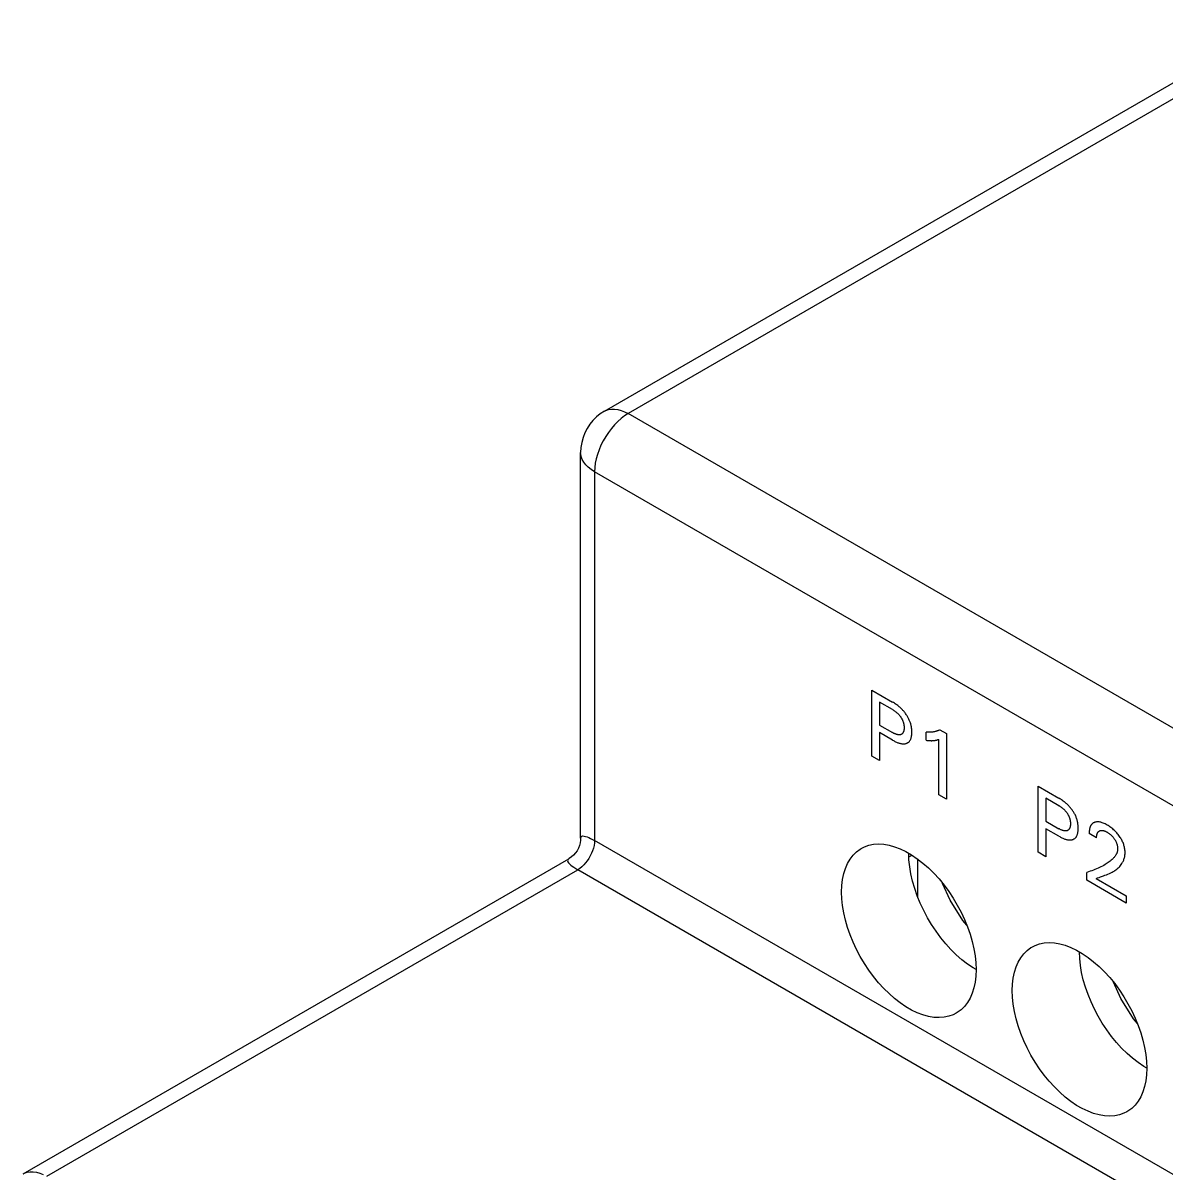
# Model space of a CAD drawing. Extents: x 0 to 420, y 0 to 297.
# Drawn here: x 171.07 to 195.14, y 197.16 to 221.37 of the extents above; entities that cross this region are included whole.
import ezdxf

# ---------------------------------------------------------------- set-up
doc = ezdxf.new("R2010")
doc.units = 0
doc.header["$LTSCALE"] = 23.1
doc.layers.add('40000_ISO', color=7, linetype='CONTINUOUS')

msp = doc.modelspace()

# ---------------------------------------------------------------- linework, layer by layer
at = {"layer": '40000_ISO', "color": 7, "linetype": 'CONTINUOUS'}
for p, q in [((183.305, 213.2), (197.447, 221.365)), ((197.947, 221.316), (183.805, 213.151)), ((183.139, 213.08), (183.065, 213.007)), ((183.219, 213.145), (183.139, 213.08)), ((183.305, 213.2), (183.219, 213.145)), ((183.305, 213.2), (183.332, 213.214)), ((183.332, 213.214), (183.389, 213.235)), ((183.389, 213.235), (183.451, 213.246)), ((183.451, 213.246), (183.517, 213.246)), ((183.517, 213.246), (183.586, 213.237)), ((183.586, 213.237), (183.658, 213.218)), ((183.658, 213.048), (183.586, 212.985)), ((183.658, 213.218), (183.731, 213.189)), ((183.731, 213.104), (183.658, 213.048)), ((183.731, 213.189), (183.805, 213.151)), ((183.805, 213.151), (183.731, 213.104)), ((232.949, 184.778), (183.805, 213.151)), ((182.941, 212.838), (182.893, 212.744)), ((182.999, 212.926), (182.941, 212.838)), ((183.065, 213.007), (182.999, 212.926)), ((183.451, 212.837), (183.389, 212.755)), ((183.517, 212.914), (183.451, 212.837)), ((183.586, 212.985), (183.517, 212.914)), ((182.855, 212.645), (182.827, 212.543)), ((182.893, 212.744), (182.855, 212.645)), ((183.279, 212.577), (183.233, 212.484)), ((183.332, 212.668), (183.279, 212.577)), ((183.389, 212.755), (183.332, 212.668)), ((182.81, 212.438), (182.805, 212.334)), ((182.806, 212.304), (182.805, 212.334)), ((182.805, 204.218), (182.805, 212.334)), ((182.827, 212.543), (182.81, 212.438)), ((183.193, 212.389), (183.159, 212.293)), ((183.233, 212.484), (183.193, 212.389)), ((182.817, 212.244), (182.806, 212.304)), ((182.839, 212.185), (182.817, 212.244)), ((182.871, 212.127), (182.839, 212.185)), ((182.914, 212.072), (182.871, 212.127)), ((182.966, 212.02), (182.914, 212.072)), ((183.113, 212.105), (183.102, 212.014)), ((183.132, 212.198), (183.113, 212.105)), ((183.159, 212.293), (183.132, 212.198)), ((183.028, 211.971), (182.966, 212.02)), ((183.098, 211.926), (183.028, 211.971)), ((183.102, 212.014), (183.098, 211.926)), ((183.098, 211.926), (183.098, 204.169)), ((232.242, 183.553), (183.098, 211.926)), ((188.931, 205.945), (188.931, 207.333)), ((188.931, 207.333), (189.369, 207.081)), ((189.096, 207.081), (189.096, 206.597)), ((189.369, 206.924), (189.096, 207.081)), ((189.387, 207.07), (189.369, 207.081)), ((189.406, 207.059), (189.387, 207.07)), ((189.424, 207.046), (189.406, 207.059)), ((189.443, 207.034), (189.424, 207.046)), ((189.461, 207.021), (189.443, 207.034)), ((189.479, 207.007), (189.461, 207.021)), ((189.493, 206.996), (189.479, 207.007)), ((189.507, 206.984), (189.493, 206.996)), ((189.369, 206.924), (189.378, 206.918)), ((189.378, 206.918), (189.388, 206.912)), ((189.388, 206.912), (189.397, 206.906)), ((189.397, 206.906), (189.407, 206.899)), ((189.407, 206.899), (189.417, 206.893)), ((189.417, 206.893), (189.426, 206.886)), ((189.426, 206.886), (189.436, 206.879)), ((189.436, 206.879), (189.444, 206.872)), ((189.444, 206.872), (189.452, 206.865)), ((189.452, 206.865), (189.461, 206.858)), ((189.461, 206.858), (189.469, 206.851)), ((189.469, 206.851), (189.477, 206.843)), ((189.477, 206.843), (189.485, 206.835)), ((189.485, 206.835), (189.493, 206.827)), ((189.493, 206.827), (189.5, 206.819)), ((189.5, 206.819), (189.507, 206.811)), ((189.521, 206.972), (189.507, 206.984)), ((189.507, 206.811), (189.514, 206.803)), ((189.514, 206.803), (189.52, 206.795)), ((189.52, 206.795), (189.527, 206.786)), ((189.534, 206.96), (189.521, 206.972)), ((189.527, 206.786), (189.534, 206.778)), ((189.548, 206.948), (189.534, 206.96)), ((189.534, 206.778), (189.54, 206.769)), ((189.54, 206.769), (189.545, 206.76)), ((189.545, 206.76), (189.551, 206.752)), ((189.561, 206.934), (189.548, 206.948)), ((189.551, 206.752), (189.556, 206.743)), ((189.575, 206.921), (189.561, 206.934)), ((189.586, 206.908), (189.575, 206.921)), ((189.598, 206.895), (189.586, 206.908)), ((189.61, 206.881), (189.598, 206.895)), ((189.621, 206.867), (189.61, 206.881)), ((189.632, 206.853), (189.621, 206.867)), ((189.643, 206.839), (189.632, 206.853)), ((189.654, 206.824), (189.643, 206.839)), ((189.663, 206.81), (189.654, 206.824)), ((189.673, 206.795), (189.663, 206.81)), ((189.682, 206.781), (189.673, 206.795)), ((189.69, 206.766), (189.682, 206.781)), ((189.699, 206.751), (189.69, 206.766)), ((189.707, 206.736), (189.699, 206.751)), ((189.096, 206.597), (189.369, 206.44)), ((189.556, 206.743), (189.561, 206.734)), ((189.561, 206.734), (189.566, 206.725)), ((189.566, 206.725), (189.571, 206.716)), ((189.571, 206.716), (189.575, 206.707)), ((189.575, 206.707), (189.579, 206.698)), ((189.579, 206.698), (189.583, 206.688)), ((189.583, 206.688), (189.587, 206.679)), ((189.587, 206.679), (189.59, 206.669)), ((189.59, 206.669), (189.593, 206.66)), ((189.593, 206.66), (189.596, 206.651)), ((189.596, 206.651), (189.598, 206.641)), ((189.598, 206.641), (189.601, 206.632)), ((189.601, 206.632), (189.603, 206.623)), ((189.603, 206.623), (189.605, 206.612)), ((189.605, 206.612), (189.606, 206.602)), ((189.606, 206.602), (189.608, 206.592)), ((189.608, 206.592), (189.609, 206.582)), ((189.609, 206.507), (189.608, 206.498)), ((189.609, 206.582), (189.609, 206.573)), ((189.609, 206.573), (189.61, 206.563)), ((189.61, 206.525), (189.609, 206.516)), ((189.609, 206.516), (189.609, 206.507)), ((189.61, 206.563), (189.61, 206.553)), ((189.61, 206.553), (189.61, 206.544)), ((189.61, 206.544), (189.61, 206.534)), ((189.61, 206.534), (189.61, 206.525)), ((189.714, 206.721), (189.707, 206.736)), ((189.721, 206.705), (189.714, 206.721)), ((189.728, 206.69), (189.721, 206.705)), ((189.734, 206.674), (189.728, 206.69)), ((189.74, 206.659), (189.734, 206.674)), ((189.745, 206.643), (189.74, 206.659)), ((189.75, 206.627), (189.745, 206.643)), ((189.754, 206.612), (189.75, 206.627)), ((189.758, 206.596), (189.754, 206.612)), ((189.761, 206.581), (189.758, 206.596)), ((189.765, 206.564), (189.761, 206.581)), ((189.768, 206.547), (189.765, 206.564)), ((189.77, 206.531), (189.768, 206.547)), ((189.772, 206.515), (189.77, 206.531)), ((189.773, 206.498), (189.772, 206.515)), ((189.096, 206.44), (189.096, 205.85)), ((189.369, 206.282), (189.096, 206.44)), ((189.378, 206.434), (189.369, 206.44)), ((189.369, 206.282), (189.385, 206.273)), ((189.388, 206.429), (189.378, 206.434)), ((189.385, 206.273), (189.401, 206.264)), ((189.398, 206.424), (189.388, 206.429)), ((189.407, 206.419), (189.398, 206.424)), ((189.401, 206.264), (189.417, 206.256)), ((189.417, 206.415), (189.407, 206.419)), ((189.427, 206.411), (189.417, 206.415)), ((189.436, 206.407), (189.427, 206.411)), ((189.445, 206.404), (189.436, 206.407)), ((189.453, 206.401), (189.445, 206.404)), ((189.461, 206.399), (189.453, 206.401)), ((189.469, 206.397), (189.461, 206.399)), ((189.478, 206.395), (189.469, 206.397)), ((189.486, 206.394), (189.478, 206.395)), ((189.493, 206.393), (189.486, 206.394)), ((189.501, 206.393), (189.493, 206.393)), ((189.508, 206.393), (189.501, 206.393)), ((189.515, 206.393), (189.508, 206.393)), ((189.521, 206.394), (189.515, 206.393)), ((189.528, 206.395), (189.521, 206.394)), ((189.534, 206.396), (189.528, 206.395)), ((189.541, 206.398), (189.534, 206.396)), ((189.546, 206.4), (189.541, 206.398)), ((189.552, 206.403), (189.546, 206.4)), ((189.557, 206.406), (189.552, 206.403)), ((189.562, 206.409), (189.557, 206.406)), ((189.567, 206.412), (189.562, 206.409)), ((189.571, 206.416), (189.567, 206.412)), ((189.575, 206.42), (189.571, 206.416)), ((189.579, 206.425), (189.575, 206.42)), ((189.583, 206.43), (189.579, 206.425)), ((189.587, 206.435), (189.583, 206.43)), ((189.59, 206.441), (189.587, 206.435)), ((189.593, 206.447), (189.59, 206.441)), ((189.596, 206.453), (189.593, 206.447)), ((189.598, 206.46), (189.596, 206.453)), ((189.601, 206.466), (189.598, 206.46)), ((189.603, 206.473), (189.601, 206.466)), ((189.605, 206.482), (189.603, 206.473)), ((189.606, 206.49), (189.605, 206.482)), ((189.608, 206.498), (189.606, 206.49)), ((189.722, 206.255), (189.728, 206.263)), ((189.728, 206.263), (189.735, 206.271)), ((189.735, 206.271), (189.74, 206.281)), ((189.74, 206.281), (189.745, 206.29)), ((189.745, 206.29), (189.75, 206.301)), ((189.75, 206.301), (189.754, 206.312)), ((189.754, 206.312), (189.758, 206.323)), ((189.758, 206.323), (189.762, 206.334)), ((189.762, 206.334), (189.765, 206.348)), ((189.765, 206.348), (189.768, 206.361)), ((189.768, 206.361), (189.77, 206.375)), ((189.77, 206.375), (189.772, 206.39)), ((189.772, 206.39), (189.773, 206.405)), ((189.774, 206.482), (189.773, 206.498)), ((189.773, 206.405), (189.774, 206.42)), ((189.775, 206.467), (189.774, 206.482)), ((189.774, 206.42), (189.775, 206.435)), ((189.775, 206.451), (189.775, 206.467)), ((189.775, 206.435), (189.775, 206.451)), ((190.076, 206.278), (190.076, 206.451)), ((190.089, 206.45), (190.076, 206.451)), ((190.076, 206.278), (190.091, 206.277)), ((190.102, 206.449), (190.089, 206.45)), ((190.091, 206.277), (190.105, 206.275)), ((190.115, 206.448), (190.102, 206.449)), ((190.105, 206.275), (190.12, 206.273)), ((190.128, 206.447), (190.115, 206.448)), ((190.12, 206.273), (190.135, 206.272)), ((190.141, 206.447), (190.128, 206.447)), ((190.135, 206.272), (190.149, 206.271)), ((190.154, 206.447), (190.141, 206.447)), ((190.149, 206.271), (190.16, 206.271)), ((190.167, 206.447), (190.154, 206.447)), ((190.16, 206.271), (190.171, 206.271)), ((190.18, 206.447), (190.167, 206.447)), ((190.171, 206.271), (190.182, 206.27)), ((190.192, 206.448), (190.18, 206.447)), ((190.182, 206.27), (190.192, 206.27)), ((190.204, 206.45), (190.192, 206.448)), ((190.192, 206.27), (190.203, 206.271)), ((190.203, 206.271), (190.213, 206.271)), ((190.217, 206.451), (190.204, 206.45)), ((190.213, 206.271), (190.224, 206.272)), ((190.229, 206.453), (190.217, 206.451)), ((190.224, 206.272), (190.235, 206.273)), ((190.241, 206.455), (190.229, 206.453)), ((190.235, 206.273), (190.245, 206.274)), ((190.252, 206.457), (190.241, 206.455)), ((190.245, 206.274), (190.256, 206.275)), ((190.264, 206.46), (190.252, 206.457)), ((190.256, 206.275), (190.266, 206.277)), ((190.276, 206.463), (190.264, 206.46)), ((190.266, 206.277), (190.274, 206.279)), ((190.274, 206.279), (190.281, 206.28)), ((190.287, 206.467), (190.276, 206.463)), ((190.281, 206.28), (190.289, 206.282)), ((190.298, 206.47), (190.287, 206.467)), ((190.289, 206.282), (190.297, 206.284)), ((190.297, 206.284), (190.305, 206.287)), ((190.31, 206.474), (190.298, 206.47)), ((190.305, 206.287), (190.313, 206.289)), ((190.321, 206.478), (190.31, 206.474)), ((190.313, 206.289), (190.322, 206.292)), ((190.332, 206.483), (190.321, 206.478)), ((190.322, 206.292), (190.33, 206.295)), ((190.33, 206.295), (190.339, 206.298)), ((190.343, 206.488), (190.332, 206.483)), ((190.339, 205.133), (190.339, 206.298)), ((190.353, 206.493), (190.343, 206.488)), ((190.364, 206.499), (190.353, 206.493)), ((190.364, 206.499), (190.5, 206.42)), ((190.5, 206.42), (190.5, 205.04)), ((189.417, 206.256), (189.433, 206.248)), ((189.433, 206.248), (189.449, 206.241)), ((189.449, 206.241), (189.465, 206.234)), ((189.465, 206.234), (189.481, 206.228)), ((189.481, 206.228), (189.495, 206.223)), ((189.495, 206.223), (189.509, 206.219)), ((189.509, 206.219), (189.522, 206.215)), ((189.522, 206.215), (189.536, 206.211)), ((189.536, 206.211), (189.55, 206.208)), ((189.55, 206.208), (189.563, 206.206)), ((189.563, 206.206), (189.576, 206.205)), ((189.576, 206.205), (189.588, 206.204)), ((189.588, 206.204), (189.6, 206.204)), ((189.6, 206.204), (189.612, 206.204)), ((189.612, 206.204), (189.623, 206.205)), ((189.623, 206.205), (189.634, 206.207)), ((189.634, 206.207), (189.645, 206.209)), ((189.645, 206.209), (189.656, 206.212)), ((189.656, 206.212), (189.665, 206.215)), ((189.665, 206.215), (189.674, 206.219)), ((189.674, 206.219), (189.683, 206.223)), ((189.683, 206.223), (189.692, 206.229)), ((189.692, 206.229), (189.7, 206.234)), ((189.7, 206.234), (189.708, 206.24)), ((189.708, 206.24), (189.715, 206.247)), ((189.715, 206.247), (189.722, 206.255)), ((189.096, 205.85), (188.931, 205.945)), ((192.432, 203.924), (192.432, 205.313)), ((192.432, 205.313), (192.869, 205.06)), ((190.5, 205.04), (190.339, 205.133)), ((192.596, 205.06), (192.596, 204.576)), ((192.869, 204.903), (192.596, 205.06)), ((192.887, 205.049), (192.869, 205.06)), ((192.869, 204.903), (192.878, 204.897)), ((192.878, 204.897), (192.888, 204.891)), ((192.906, 205.038), (192.887, 205.049)), ((192.888, 204.891), (192.898, 204.885)), ((192.898, 204.885), (192.907, 204.879)), ((192.924, 205.026), (192.906, 205.038)), ((192.907, 204.879), (192.917, 204.872)), ((192.917, 204.872), (192.926, 204.865)), ((192.943, 205.013), (192.924, 205.026)), ((192.926, 204.865), (192.936, 204.858)), ((192.936, 204.858), (192.944, 204.851)), ((192.961, 205), (192.943, 205.013)), ((192.944, 204.851), (192.952, 204.844)), ((192.952, 204.844), (192.961, 204.837)), ((192.98, 204.986), (192.961, 205)), ((192.961, 204.837), (192.969, 204.83)), ((192.969, 204.83), (192.977, 204.822)), ((192.977, 204.822), (192.985, 204.814)), ((192.993, 204.975), (192.98, 204.986)), ((192.985, 204.814), (192.993, 204.806)), ((193.007, 204.963), (192.993, 204.975)), ((193.021, 204.952), (193.007, 204.963)), ((193.035, 204.939), (193.021, 204.952)), ((193.048, 204.927), (193.035, 204.939)), ((193.062, 204.914), (193.048, 204.927)), ((193.075, 204.9), (193.062, 204.914)), ((193.087, 204.887), (193.075, 204.9)), ((193.098, 204.874), (193.087, 204.887)), ((193.11, 204.861), (193.098, 204.874)), ((193.121, 204.847), (193.11, 204.861)), ((193.133, 204.832), (193.121, 204.847)), ((193.144, 204.818), (193.133, 204.832)), ((193.154, 204.803), (193.144, 204.818)), ((192.596, 204.576), (192.869, 204.419)), ((192.993, 204.806), (193, 204.798)), ((193, 204.798), (193.007, 204.791)), ((193.007, 204.791), (193.014, 204.782)), ((193.014, 204.782), (193.021, 204.774)), ((193.021, 204.774), (193.027, 204.766)), ((193.027, 204.766), (193.034, 204.757)), ((193.034, 204.757), (193.04, 204.748)), ((193.04, 204.748), (193.046, 204.739)), ((193.046, 204.739), (193.051, 204.731)), ((193.051, 204.731), (193.056, 204.722)), ((193.056, 204.722), (193.061, 204.713)), ((193.061, 204.713), (193.066, 204.704)), ((193.066, 204.704), (193.071, 204.695)), ((193.071, 204.695), (193.075, 204.686)), ((193.075, 204.686), (193.079, 204.677)), ((193.079, 204.677), (193.083, 204.667)), ((193.083, 204.667), (193.087, 204.658)), ((193.087, 204.658), (193.09, 204.649)), ((193.09, 204.649), (193.093, 204.639)), ((193.093, 204.639), (193.096, 204.63)), ((193.096, 204.63), (193.099, 204.62)), ((193.099, 204.62), (193.101, 204.611)), ((193.101, 204.611), (193.103, 204.602)), ((193.103, 204.602), (193.105, 204.592)), ((193.105, 204.592), (193.106, 204.581)), ((193.106, 204.581), (193.108, 204.571)), ((193.108, 204.571), (193.109, 204.562)), ((193.164, 204.789), (193.154, 204.803)), ((193.173, 204.775), (193.164, 204.789)), ((193.182, 204.76), (193.173, 204.775)), ((193.191, 204.745), (193.182, 204.76)), ((193.199, 204.73), (193.191, 204.745)), ((193.207, 204.715), (193.199, 204.73)), ((193.214, 204.7), (193.207, 204.715)), ((193.221, 204.685), (193.214, 204.7)), ((193.228, 204.669), (193.221, 204.685)), ((193.234, 204.654), (193.228, 204.669)), ((193.24, 204.638), (193.234, 204.654)), ((193.245, 204.622), (193.24, 204.638)), ((193.25, 204.607), (193.245, 204.622)), ((193.254, 204.591), (193.25, 204.607)), ((193.258, 204.576), (193.254, 204.591)), ((193.262, 204.56), (193.258, 204.576)), ((192.596, 204.419), (192.596, 203.83)), ((192.869, 204.261), (192.596, 204.419)), ((192.878, 204.413), (192.869, 204.419)), ((192.888, 204.408), (192.878, 204.413)), ((192.898, 204.403), (192.888, 204.408)), ((192.907, 204.398), (192.898, 204.403)), ((192.917, 204.394), (192.907, 204.398)), ((192.927, 204.39), (192.917, 204.394)), ((192.936, 204.386), (192.927, 204.39)), ((192.945, 204.383), (192.936, 204.386)), ((192.953, 204.381), (192.945, 204.383)), ((192.961, 204.378), (192.953, 204.381)), ((192.97, 204.376), (192.961, 204.378)), ((192.978, 204.375), (192.97, 204.376)), ((192.986, 204.373), (192.978, 204.375)), ((192.994, 204.372), (192.986, 204.373)), ((193.001, 204.372), (192.994, 204.372)), ((193.008, 204.372), (193.001, 204.372)), ((193.015, 204.372), (193.008, 204.372)), ((193.022, 204.373), (193.015, 204.372)), ((193.028, 204.374), (193.022, 204.373)), ((193.035, 204.376), (193.028, 204.374)), ((193.041, 204.377), (193.035, 204.376)), ((193.046, 204.38), (193.041, 204.377)), ((193.052, 204.382), (193.046, 204.38)), ((193.057, 204.385), (193.052, 204.382)), ((193.062, 204.388), (193.057, 204.385)), ((193.067, 204.392), (193.062, 204.388)), ((193.071, 204.395), (193.067, 204.392)), ((193.076, 204.4), (193.071, 204.395)), ((193.08, 204.404), (193.076, 204.4)), ((193.083, 204.409), (193.08, 204.404)), ((193.087, 204.414), (193.083, 204.409)), ((193.09, 204.42), (193.087, 204.414)), ((193.093, 204.426), (193.09, 204.42)), ((193.096, 204.432), (193.093, 204.426)), ((193.099, 204.439), (193.096, 204.432)), ((193.101, 204.446), (193.099, 204.439)), ((193.103, 204.453), (193.101, 204.446)), ((193.105, 204.461), (193.103, 204.453)), ((193.106, 204.469), (193.105, 204.461)), ((193.108, 204.478), (193.106, 204.469)), ((193.109, 204.486), (193.108, 204.478)), ((193.109, 204.562), (193.11, 204.552)), ((193.11, 204.495), (193.109, 204.486)), ((193.11, 204.552), (193.11, 204.542)), ((193.11, 204.542), (193.111, 204.533)), ((193.111, 204.514), (193.11, 204.504)), ((193.11, 204.504), (193.11, 204.495)), ((193.111, 204.533), (193.111, 204.523)), ((193.111, 204.523), (193.111, 204.514)), ((193.265, 204.543), (193.262, 204.56)), ((193.262, 204.313), (193.265, 204.327)), ((193.268, 204.527), (193.265, 204.543)), ((193.265, 204.327), (193.268, 204.341)), ((193.27, 204.51), (193.268, 204.527)), ((193.268, 204.341), (193.27, 204.355)), ((193.272, 204.494), (193.27, 204.51)), ((193.27, 204.355), (193.272, 204.369)), ((193.273, 204.478), (193.272, 204.494)), ((193.272, 204.369), (193.273, 204.384)), ((193.274, 204.462), (193.273, 204.478)), ((193.273, 204.384), (193.274, 204.399)), ((193.275, 204.446), (193.274, 204.462)), ((193.274, 204.399), (193.275, 204.414)), ((193.275, 204.43), (193.275, 204.446)), ((193.275, 204.414), (193.275, 204.43)), ((193.506, 204.347), (193.505, 204.337)), ((193.505, 204.337), (193.505, 204.328)), ((193.505, 204.328), (193.505, 204.318)), ((193.507, 204.366), (193.506, 204.356)), ((193.506, 204.356), (193.506, 204.347)), ((193.508, 204.375), (193.507, 204.366)), ((193.509, 204.384), (193.508, 204.375)), ((193.51, 204.393), (193.509, 204.384)), ((193.512, 204.402), (193.51, 204.393)), ((193.513, 204.411), (193.512, 204.402)), ((193.515, 204.419), (193.513, 204.411)), ((193.517, 204.428), (193.515, 204.419)), ((193.519, 204.435), (193.517, 204.428)), ((193.522, 204.442), (193.519, 204.435)), ((193.524, 204.45), (193.522, 204.442)), ((193.527, 204.457), (193.524, 204.45)), ((193.529, 204.463), (193.527, 204.457)), ((193.532, 204.47), (193.529, 204.463)), ((193.535, 204.476), (193.532, 204.47)), ((193.539, 204.483), (193.535, 204.476)), ((193.542, 204.488), (193.539, 204.483)), ((193.546, 204.494), (193.542, 204.488)), ((193.55, 204.5), (193.546, 204.494)), ((193.554, 204.505), (193.55, 204.5)), ((193.558, 204.51), (193.554, 204.505)), ((193.562, 204.515), (193.558, 204.51)), ((193.567, 204.52), (193.562, 204.515)), ((193.571, 204.524), (193.567, 204.52)), ((193.576, 204.528), (193.571, 204.524)), ((193.581, 204.532), (193.576, 204.528)), ((193.586, 204.535), (193.581, 204.532)), ((193.592, 204.539), (193.586, 204.535)), ((193.597, 204.542), (193.592, 204.539)), ((193.603, 204.545), (193.597, 204.542)), ((193.608, 204.548), (193.603, 204.545)), ((193.614, 204.55), (193.608, 204.548)), ((193.619, 204.552), (193.614, 204.55)), ((193.623, 204.554), (193.619, 204.552)), ((193.628, 204.555), (193.623, 204.554)), ((193.643, 204.559), (193.628, 204.555)), ((193.658, 204.561), (193.643, 204.559)), ((193.673, 204.562), (193.658, 204.561)), ((193.689, 204.562), (193.673, 204.562)), ((193.675, 204.317), (193.678, 204.324)), ((193.678, 204.324), (193.681, 204.331)), ((193.681, 204.331), (193.684, 204.337)), ((193.684, 204.337), (193.688, 204.343)), ((193.688, 204.343), (193.692, 204.348)), ((193.704, 204.561), (193.689, 204.562)), ((193.692, 204.348), (193.696, 204.353)), ((193.696, 204.353), (193.701, 204.358)), ((193.701, 204.358), (193.706, 204.362)), ((193.718, 204.56), (193.704, 204.561)), ((193.706, 204.362), (193.711, 204.366)), ((193.711, 204.366), (193.716, 204.37)), ((193.716, 204.37), (193.722, 204.373)), ((193.733, 204.557), (193.718, 204.56)), ((193.722, 204.373), (193.728, 204.376)), ((193.728, 204.376), (193.734, 204.378)), ((193.748, 204.553), (193.733, 204.557)), ((193.734, 204.378), (193.74, 204.38)), ((193.74, 204.38), (193.747, 204.381)), ((193.747, 204.381), (193.753, 204.382)), ((193.764, 204.549), (193.748, 204.553)), ((193.753, 204.382), (193.76, 204.383)), ((193.76, 204.383), (193.767, 204.384)), ((193.779, 204.544), (193.764, 204.549)), ((193.767, 204.384), (193.774, 204.383)), ((193.774, 204.383), (193.782, 204.383)), ((193.799, 204.537), (193.779, 204.544)), ((193.782, 204.383), (193.789, 204.382)), ((193.789, 204.382), (193.797, 204.381)), ((193.797, 204.381), (193.805, 204.379)), ((193.82, 204.528), (193.799, 204.537)), ((193.805, 204.379), (193.812, 204.377)), ((193.812, 204.377), (193.82, 204.375)), ((193.841, 204.518), (193.82, 204.528)), ((193.82, 204.375), (193.829, 204.372)), ((193.829, 204.372), (193.838, 204.368)), ((193.838, 204.368), (193.847, 204.364)), ((193.862, 204.507), (193.841, 204.518)), ((193.847, 204.364), (193.856, 204.36)), ((193.856, 204.36), (193.865, 204.356)), ((193.883, 204.496), (193.862, 204.507)), ((193.865, 204.356), (193.874, 204.351)), ((193.874, 204.351), (193.883, 204.346)), ((193.903, 204.483), (193.883, 204.496)), ((193.883, 204.346), (193.893, 204.34)), ((193.893, 204.34), (193.903, 204.334)), ((193.923, 204.471), (193.903, 204.483)), ((193.903, 204.334), (193.913, 204.327)), ((193.913, 204.327), (193.923, 204.32)), ((193.943, 204.457), (193.923, 204.471)), ((193.964, 204.443), (193.943, 204.457)), ((193.984, 204.427), (193.964, 204.443)), ((194.002, 204.413), (193.984, 204.427)), ((194.019, 204.397), (194.002, 204.413)), ((194.037, 204.381), (194.019, 204.397)), ((194.054, 204.365), (194.037, 204.381)), ((194.071, 204.347), (194.054, 204.365)), ((194.087, 204.33), (194.071, 204.347)), ((194.102, 204.312), (194.087, 204.33)), ((182.795, 204.118), (182.78, 204.062)), ((182.803, 204.176), (182.795, 204.118)), ((182.805, 204.219), (182.803, 204.176)), ((182.805, 204.219), (182.806, 204.23)), ((182.806, 204.23), (182.814, 204.25)), ((182.814, 204.25), (182.83, 204.261)), ((182.83, 204.261), (182.852, 204.266)), ((182.852, 204.266), (182.878, 204.264)), ((182.878, 204.264), (182.908, 204.257)), ((182.908, 204.257), (182.941, 204.246)), ((182.941, 204.246), (182.977, 204.232)), ((182.977, 204.232), (183.015, 204.214)), ((183.015, 204.214), (183.055, 204.193)), ((183.055, 204.193), (183.098, 204.169)), ((183.095, 204.119), (183.088, 204.066)), ((183.098, 204.169), (183.095, 204.119)), ((232.242, 175.797), (183.098, 204.169)), ((188.868, 204.069), (188.968, 204.09)), ((188.968, 204.09), (189.073, 204.097)), ((189.073, 204.097), (189.182, 204.091)), ((189.182, 204.091), (189.295, 204.072)), ((192.869, 204.261), (192.885, 204.252)), ((192.885, 204.252), (192.901, 204.244)), ((192.901, 204.244), (192.917, 204.235)), ((192.917, 204.235), (192.933, 204.228)), ((192.933, 204.228), (192.949, 204.22)), ((192.949, 204.22), (192.965, 204.213)), ((192.965, 204.213), (192.981, 204.207)), ((192.981, 204.207), (192.995, 204.202)), ((192.995, 204.202), (193.009, 204.198)), ((193.009, 204.198), (193.023, 204.194)), ((193.023, 204.194), (193.036, 204.19)), ((193.036, 204.19), (193.05, 204.188)), ((193.05, 204.188), (193.063, 204.185)), ((193.063, 204.185), (193.077, 204.184)), ((193.077, 204.184), (193.089, 204.183)), ((193.089, 204.183), (193.1, 204.183)), ((193.1, 204.183), (193.112, 204.183)), ((193.112, 204.183), (193.123, 204.184)), ((193.123, 204.184), (193.134, 204.186)), ((193.134, 204.186), (193.145, 204.188)), ((193.145, 204.188), (193.156, 204.191)), ((193.156, 204.191), (193.165, 204.194)), ((193.165, 204.194), (193.174, 204.198)), ((193.174, 204.198), (193.183, 204.203)), ((193.183, 204.203), (193.192, 204.208)), ((193.192, 204.208), (193.2, 204.213)), ((193.2, 204.213), (193.208, 204.22)), ((193.208, 204.22), (193.215, 204.226)), ((193.215, 204.226), (193.222, 204.234)), ((193.222, 204.234), (193.229, 204.242)), ((193.229, 204.242), (193.235, 204.251)), ((193.235, 204.251), (193.24, 204.26)), ((193.24, 204.26), (193.246, 204.27)), ((193.246, 204.27), (193.25, 204.28)), ((193.25, 204.28), (193.255, 204.291)), ((193.255, 204.291), (193.258, 204.302)), ((193.258, 204.302), (193.262, 204.313)), ((193.661, 204.228), (193.505, 204.318)), ((193.661, 204.248), (193.662, 204.258)), ((193.661, 204.238), (193.661, 204.248)), ((193.661, 204.228), (193.661, 204.238)), ((193.662, 204.258), (193.663, 204.267)), ((193.663, 204.267), (193.664, 204.277)), ((193.664, 204.277), (193.666, 204.286)), ((193.666, 204.286), (193.668, 204.295)), ((193.668, 204.295), (193.67, 204.303)), ((193.67, 204.303), (193.672, 204.31)), ((193.672, 204.31), (193.675, 204.317)), ((193.923, 204.32), (193.933, 204.313)), ((193.933, 204.313), (193.943, 204.305)), ((193.943, 204.305), (193.951, 204.299)), ((193.951, 204.299), (193.958, 204.292)), ((193.958, 204.292), (193.966, 204.285)), ((193.966, 204.285), (193.973, 204.278)), ((193.973, 204.278), (193.981, 204.271)), ((193.981, 204.271), (193.988, 204.264)), ((193.988, 204.264), (193.995, 204.256)), ((193.995, 204.256), (194.003, 204.247)), ((194.003, 204.247), (194.011, 204.238)), ((194.011, 204.238), (194.018, 204.229)), ((194.018, 204.229), (194.025, 204.219)), ((194.025, 204.219), (194.032, 204.209)), ((194.032, 204.209), (194.039, 204.199)), ((194.039, 204.199), (194.045, 204.19)), ((194.045, 204.19), (194.051, 204.181)), ((194.051, 204.181), (194.056, 204.172)), ((194.056, 204.172), (194.061, 204.162)), ((194.061, 204.162), (194.066, 204.153)), ((194.066, 204.153), (194.071, 204.143)), ((194.071, 204.143), (194.075, 204.133)), ((194.075, 204.133), (194.079, 204.123)), ((194.079, 204.123), (194.083, 204.113)), ((194.083, 204.113), (194.086, 204.103)), ((194.086, 204.103), (194.089, 204.093)), ((194.089, 204.093), (194.092, 204.084)), ((194.092, 204.084), (194.095, 204.074)), ((194.117, 204.294), (194.102, 204.312)), ((194.132, 204.275), (194.117, 204.294)), ((194.146, 204.255), (194.132, 204.275)), ((194.158, 204.237), (194.146, 204.255)), ((194.169, 204.219), (194.158, 204.237)), ((194.18, 204.201), (194.169, 204.219)), ((194.19, 204.182), (194.18, 204.201)), ((194.2, 204.163), (194.19, 204.182)), ((194.209, 204.144), (194.2, 204.163)), ((194.217, 204.125), (194.209, 204.144)), ((194.225, 204.105), (194.217, 204.125)), ((194.231, 204.086), (194.225, 204.105)), ((194.237, 204.067), (194.231, 204.086)), ((182.658, 203.865), (182.614, 203.826)), ((182.697, 203.908), (182.658, 203.865)), ((182.73, 203.956), (182.697, 203.908)), ((182.758, 204.008), (182.73, 203.956)), ((182.78, 204.062), (182.758, 204.008)), ((183.009, 203.847), (182.979, 203.795)), ((183.035, 203.901), (183.009, 203.847)), ((183.057, 203.956), (183.035, 203.901)), ((183.075, 204.011), (183.057, 203.956)), ((183.088, 204.066), (183.075, 204.011)), ((188.475, 203.78), (188.538, 203.862)), ((188.538, 203.862), (188.609, 203.932)), ((188.609, 203.932), (188.688, 203.99)), ((188.688, 203.99), (188.709, 204.003)), ((188.709, 204.003), (188.775, 204.036)), ((188.775, 204.036), (188.868, 204.069)), ((189.295, 204.072), (189.411, 204.039)), ((189.411, 204.039), (189.53, 203.994)), ((189.53, 203.994), (189.649, 203.937)), ((189.649, 203.937), (189.769, 203.868)), ((189.714, 203.763), (189.709, 203.903)), ((189.712, 203.824), (189.778, 203.862)), ((189.769, 203.868), (189.889, 203.787)), ((192.596, 203.83), (192.432, 203.924)), ((194.058, 203.852), (194.049, 203.839)), ((194.067, 203.865), (194.058, 203.852)), ((194.075, 203.88), (194.067, 203.865)), ((194.08, 203.89), (194.075, 203.88)), ((194.084, 203.899), (194.08, 203.89)), ((194.088, 203.91), (194.084, 203.899)), ((194.092, 203.92), (194.088, 203.91)), ((194.095, 203.931), (194.092, 203.92)), ((194.095, 204.074), (194.097, 204.064)), ((194.098, 203.943), (194.095, 203.931)), ((194.097, 204.064), (194.099, 204.053)), ((194.1, 203.954), (194.098, 203.943)), ((194.099, 204.053), (194.101, 204.043)), ((194.102, 203.966), (194.1, 203.954)), ((194.101, 204.043), (194.102, 204.032)), ((194.102, 204.032), (194.103, 204.022)), ((194.103, 203.979), (194.102, 203.966)), ((194.103, 204.022), (194.104, 204.012)), ((194.104, 203.992), (194.103, 203.979)), ((194.104, 204.012), (194.104, 204.002)), ((194.104, 204.002), (194.104, 203.992)), ((194.243, 204.048), (194.237, 204.067)), ((194.247, 204.029), (194.243, 204.048)), ((194.251, 204.008), (194.247, 204.029)), ((194.255, 203.988), (194.251, 204.008)), ((194.252, 203.83), (194.255, 203.849)), ((194.257, 203.968), (194.255, 203.988)), ((194.255, 203.849), (194.258, 203.869)), ((194.259, 203.948), (194.257, 203.968)), ((194.258, 203.869), (194.259, 203.889)), ((194.26, 203.929), (194.259, 203.948)), ((194.259, 203.889), (194.26, 203.91)), ((194.26, 203.91), (194.26, 203.929)), ((171.072, 197.156), (182.556, 203.786)), ((182.533, 203.762), (182.531, 203.743)), ((182.531, 203.743), (182.538, 203.722)), ((182.546, 203.779), (182.533, 203.762)), ((182.538, 203.722), (182.552, 203.7)), ((182.555, 203.786), (182.546, 203.779)), ((182.552, 203.7), (182.573, 203.677)), ((182.566, 203.793), (182.555, 203.786)), ((182.614, 203.826), (182.566, 203.793)), ((182.573, 203.677), (182.599, 203.654)), ((182.599, 203.654), (182.629, 203.631)), ((182.629, 203.631), (182.664, 203.607)), ((182.664, 203.607), (182.702, 203.582)), ((182.829, 203.618), (182.787, 203.584)), ((182.87, 203.656), (182.829, 203.618)), ((182.909, 203.699), (182.87, 203.656)), ((182.945, 203.745), (182.909, 203.699)), ((182.979, 203.795), (182.945, 203.745)), ((188.376, 203.585), (188.421, 203.688)), ((188.421, 203.688), (188.475, 203.78)), ((189.73, 203.616), (189.714, 203.763)), ((189.755, 203.466), (189.73, 203.616)), ((189.889, 203.787), (190.007, 203.695)), ((189.893, 203.784), (189.893, 202.993)), ((190.007, 203.695), (190.123, 203.593)), ((193.722, 203.601), (193.691, 203.587)), ((193.753, 203.616), (193.722, 203.601)), ((193.783, 203.632), (193.753, 203.616)), ((193.812, 203.648), (193.783, 203.632)), ((193.842, 203.665), (193.812, 203.648)), ((193.864, 203.679), (193.842, 203.665)), ((193.885, 203.693), (193.864, 203.679)), ((193.906, 203.707), (193.885, 203.693)), ((193.927, 203.722), (193.906, 203.707)), ((193.948, 203.738), (193.927, 203.722)), ((193.968, 203.754), (193.948, 203.738)), ((193.987, 203.771), (193.968, 203.754)), ((193.998, 203.781), (193.987, 203.771)), ((194.009, 203.792), (193.998, 203.781)), ((194.02, 203.803), (194.009, 203.792)), ((194.03, 203.814), (194.02, 203.803)), ((194.04, 203.826), (194.03, 203.814)), ((194.049, 203.839), (194.04, 203.826)), ((194.118, 203.594), (194.134, 203.61)), ((194.134, 203.61), (194.15, 203.627)), ((194.15, 203.627), (194.165, 203.645)), ((194.165, 203.645), (194.179, 203.664)), ((194.179, 203.664), (194.192, 203.684)), ((194.192, 203.684), (194.201, 203.698)), ((194.201, 203.698), (194.209, 203.713)), ((194.209, 203.713), (194.217, 203.728)), ((194.217, 203.728), (194.224, 203.743)), ((194.224, 203.743), (194.231, 203.76)), ((194.231, 203.76), (194.237, 203.776)), ((194.237, 203.776), (194.243, 203.794)), ((194.243, 203.794), (194.248, 203.812)), ((194.248, 203.812), (194.252, 203.83)), ((171.572, 197.107), (182.744, 203.557)), ((182.702, 203.582), (182.744, 203.557)), ((182.787, 203.584), (182.744, 203.557)), ((231.888, 175.184), (182.744, 203.557)), ((188.315, 203.352), (188.341, 203.473)), ((188.341, 203.473), (188.376, 203.585)), ((189.79, 203.313), (189.755, 203.466)), ((190.123, 203.593), (190.237, 203.482)), ((190.237, 203.482), (190.346, 203.362)), ((190.346, 203.362), (190.451, 203.233)), ((193.491, 203.51), (193.456, 203.499)), ((193.456, 203.333), (193.456, 203.499)), ((193.525, 203.522), (193.491, 203.51)), ((193.56, 203.533), (193.525, 203.522)), ((193.594, 203.546), (193.56, 203.533)), ((193.626, 203.559), (193.594, 203.546)), ((193.659, 203.572), (193.626, 203.559)), ((193.652, 203.372), (193.682, 203.383)), ((193.652, 203.372), (194.285, 203.006)), ((193.691, 203.587), (193.659, 203.572)), ((193.682, 203.383), (193.712, 203.394)), ((193.712, 203.394), (193.743, 203.405)), ((193.743, 203.405), (193.806, 203.427)), ((193.806, 203.427), (193.837, 203.439)), ((193.837, 203.439), (193.868, 203.45)), ((193.868, 203.45), (193.899, 203.463)), ((193.899, 203.463), (193.93, 203.476)), ((193.93, 203.476), (193.96, 203.489)), ((193.96, 203.489), (193.99, 203.504)), ((193.99, 203.504), (194.009, 203.515)), ((194.009, 203.515), (194.028, 203.527)), ((194.028, 203.527), (194.047, 203.539)), ((194.047, 203.539), (194.066, 203.551)), ((194.066, 203.551), (194.084, 203.565)), ((194.084, 203.565), (194.101, 203.579)), ((194.101, 203.579), (194.118, 203.594)), ((188.295, 203.087), (188.3, 203.223)), ((188.3, 203.223), (188.315, 203.352)), ((189.835, 203.159), (189.79, 203.313)), ((189.889, 203.004), (189.835, 203.159)), ((190.578, 202.919), (190.422, 203.268)), ((190.451, 203.233), (190.55, 203.098)), ((194.285, 202.855), (193.456, 203.333)), ((188.3, 202.946), (188.295, 203.087)), ((188.315, 202.8), (188.3, 202.946)), ((189.952, 202.85), (189.889, 203.004)), ((190.55, 203.098), (190.644, 202.957)), ((190.846, 202.49), (190.578, 202.919)), ((190.644, 202.957), (190.73, 202.811)), ((194.285, 203.006), (194.285, 202.855)), ((188.341, 202.65), (188.315, 202.8)), ((188.376, 202.497), (188.341, 202.65)), ((190.023, 202.697), (189.952, 202.85)), ((190.103, 202.547), (190.023, 202.697)), ((190.73, 202.811), (190.81, 202.662)), ((190.81, 202.662), (190.881, 202.509)), ((188.421, 202.342), (188.376, 202.497)), ((190.189, 202.401), (190.103, 202.547)), ((190.283, 202.26), (190.189, 202.401)), ((190.929, 202.391), (190.846, 202.49)), ((190.881, 202.509), (190.944, 202.355)), ((188.475, 202.187), (188.421, 202.342)), ((188.538, 202.033), (188.475, 202.187)), ((190.382, 202.125), (190.283, 202.26)), ((190.944, 202.355), (190.998, 202.2)), ((190.998, 202.2), (191.043, 202.045)), ((188.609, 201.88), (188.538, 202.033)), ((190.487, 201.997), (190.382, 202.125)), ((190.596, 201.877), (190.487, 201.997)), ((191.043, 202.045), (191.078, 201.892)), ((192.201, 201.858), (192.28, 201.917)), ((192.28, 201.917), (192.301, 201.929)), ((192.301, 201.929), (192.367, 201.962)), ((192.367, 201.962), (192.46, 201.996)), ((192.46, 201.996), (192.56, 202.016)), ((192.56, 202.016), (192.665, 202.023)), ((192.665, 202.023), (192.774, 202.017)), ((192.774, 202.017), (192.887, 201.998)), ((192.887, 201.998), (193.003, 201.966)), ((193.003, 201.966), (193.122, 201.921)), ((193.122, 201.921), (193.241, 201.863)), ((188.688, 201.731), (188.609, 201.88)), ((188.775, 201.585), (188.688, 201.731)), ((190.709, 201.765), (190.596, 201.877)), ((190.826, 201.663), (190.709, 201.765)), ((190.944, 201.571), (190.826, 201.663)), ((191.078, 201.892), (191.103, 201.742)), ((191.103, 201.742), (191.118, 201.596)), ((192.013, 201.614), (192.067, 201.706)), ((192.067, 201.706), (192.13, 201.788)), ((192.13, 201.788), (192.201, 201.858)), ((193.241, 201.863), (193.361, 201.794)), ((193.307, 201.689), (193.301, 201.829)), ((193.322, 201.542), (193.307, 201.689)), ((193.361, 201.794), (193.481, 201.713)), ((193.481, 201.713), (193.599, 201.621)), ((188.868, 201.444), (188.775, 201.585)), ((188.968, 201.309), (188.868, 201.444)), ((191.063, 201.491), (190.944, 201.571)), ((191.124, 201.456), (191.063, 201.491)), ((191.118, 201.596), (191.124, 201.455)), ((191.124, 201.455), (191.118, 201.319)), ((191.933, 201.399), (191.968, 201.511)), ((191.968, 201.511), (192.013, 201.614)), ((193.347, 201.392), (193.322, 201.542)), ((193.599, 201.621), (193.716, 201.519)), ((193.716, 201.519), (193.829, 201.408)), ((189.073, 201.18), (188.968, 201.309)), ((189.182, 201.06), (189.073, 201.18)), ((191.103, 201.19), (191.078, 201.069)), ((191.118, 201.319), (191.103, 201.19)), ((191.892, 201.149), (191.908, 201.278)), ((191.908, 201.278), (191.933, 201.399)), ((193.382, 201.239), (193.347, 201.392)), ((193.427, 201.085), (193.382, 201.239)), ((193.829, 201.408), (193.938, 201.288)), ((193.938, 201.288), (194.043, 201.16)), ((194.17, 200.845), (194.015, 201.194)), ((189.295, 200.949), (189.182, 201.06)), ((189.411, 200.847), (189.295, 200.949)), ((191.043, 200.957), (190.998, 200.854)), ((191.078, 201.069), (191.043, 200.957)), ((191.887, 201.014), (191.892, 201.149)), ((191.892, 200.872), (191.887, 201.014)), ((193.481, 200.93), (193.427, 201.085)), ((194.043, 201.16), (194.142, 201.025)), ((194.142, 201.025), (194.236, 200.884)), ((189.53, 200.755), (189.411, 200.847)), ((189.649, 200.674), (189.53, 200.755)), ((190.944, 200.762), (190.881, 200.68)), ((190.998, 200.854), (190.944, 200.762)), ((191.908, 200.726), (191.892, 200.872)), ((191.933, 200.576), (191.908, 200.726)), ((193.544, 200.776), (193.481, 200.93)), ((193.615, 200.623), (193.544, 200.776)), ((194.438, 200.416), (194.17, 200.845)), ((194.236, 200.884), (194.322, 200.738)), ((194.322, 200.738), (194.402, 200.588)), ((189.769, 200.605), (189.649, 200.674)), ((189.889, 200.548), (189.769, 200.605)), ((190.007, 200.503), (189.889, 200.548)), ((190.123, 200.47), (190.007, 200.503)), ((190.237, 200.451), (190.123, 200.47)), ((190.346, 200.445), (190.237, 200.451)), ((190.451, 200.452), (190.346, 200.445)), ((190.55, 200.473), (190.451, 200.452)), ((190.644, 200.506), (190.55, 200.473)), ((190.709, 200.539), (190.644, 200.506)), ((190.73, 200.552), (190.709, 200.539)), ((190.81, 200.61), (190.73, 200.552)), ((190.881, 200.68), (190.81, 200.61)), ((191.968, 200.423), (191.933, 200.576)), ((193.695, 200.473), (193.615, 200.623)), ((193.781, 200.327), (193.695, 200.473)), ((194.402, 200.588), (194.473, 200.435)), ((192.013, 200.269), (191.968, 200.423)), ((192.067, 200.114), (192.013, 200.269)), ((193.875, 200.186), (193.781, 200.327)), ((194.521, 200.318), (194.438, 200.416)), ((194.473, 200.435), (194.536, 200.281)), ((194.536, 200.281), (194.59, 200.126)), ((192.13, 199.959), (192.067, 200.114)), ((193.974, 200.051), (193.875, 200.186)), ((194.079, 199.923), (193.974, 200.051)), ((194.59, 200.126), (194.635, 199.971)), ((194.635, 199.971), (194.67, 199.818)), ((192.201, 199.807), (192.13, 199.959)), ((192.28, 199.657), (192.201, 199.807)), ((194.188, 199.803), (194.079, 199.923)), ((194.302, 199.691), (194.188, 199.803)), ((194.67, 199.818), (194.695, 199.668)), ((192.367, 199.511), (192.28, 199.657)), ((192.46, 199.37), (192.367, 199.511)), ((194.418, 199.589), (194.302, 199.691)), ((194.536, 199.498), (194.418, 199.589)), ((194.656, 199.417), (194.536, 199.498)), ((194.695, 199.668), (194.711, 199.522)), ((194.711, 199.522), (194.716, 199.381)), ((192.56, 199.235), (192.46, 199.37)), ((194.716, 199.382), (194.656, 199.417)), ((194.711, 199.245), (194.695, 199.116)), ((194.716, 199.381), (194.711, 199.245)), ((192.665, 199.107), (192.56, 199.235)), ((192.774, 198.986), (192.665, 199.107)), ((194.695, 199.116), (194.67, 198.996)), ((192.887, 198.875), (192.774, 198.986)), ((193.003, 198.773), (192.887, 198.875)), ((193.122, 198.681), (193.003, 198.773)), ((194.59, 198.78), (194.536, 198.688)), ((194.635, 198.883), (194.59, 198.78)), ((194.67, 198.996), (194.635, 198.883)), ((193.241, 198.6), (193.122, 198.681)), ((193.361, 198.531), (193.241, 198.6)), ((193.481, 198.474), (193.361, 198.531)), ((194.402, 198.536), (194.322, 198.478)), ((194.473, 198.606), (194.402, 198.536)), ((194.536, 198.688), (194.473, 198.606)), ((193.599, 198.429), (193.481, 198.474)), ((193.716, 198.397), (193.599, 198.429)), ((193.829, 198.377), (193.716, 198.397)), ((193.938, 198.371), (193.829, 198.377)), ((194.043, 198.378), (193.938, 198.371)), ((194.142, 198.399), (194.043, 198.378)), ((194.236, 198.432), (194.142, 198.399)), ((194.301, 198.465), (194.236, 198.432)), ((194.322, 198.478), (194.301, 198.465)), ((171.072, 197.156), (171.099, 197.17)), ((171.099, 197.17), (171.156, 197.191)), ((171.156, 197.191), (171.218, 197.201)), ((171.218, 197.201), (171.284, 197.202)), ((171.284, 197.202), (171.354, 197.193)), ((171.354, 197.193), (171.425, 197.174)), ((171.425, 197.174), (171.498, 197.145))]:
    msp.add_line(p, q, dxfattribs=at)

doc.saveas('drawing.dxf')
